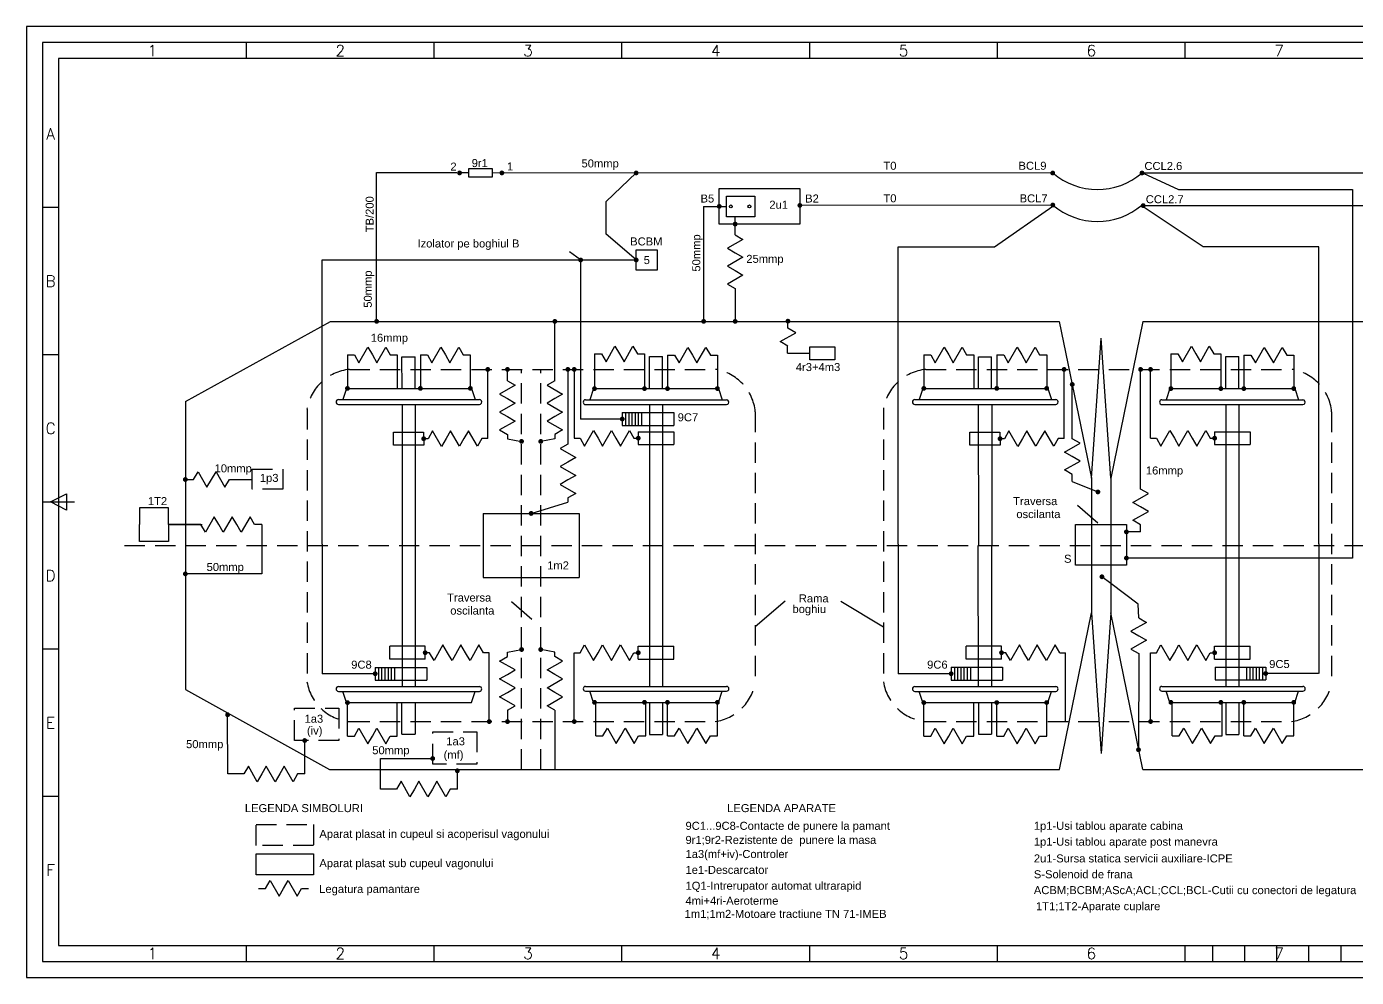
# Model space of a CAD drawing. Header units: millimetres. Extents: x 2491 to 3332, y 1731 to 2028.
# Drawn here: x 2491.3 to 2906.6, y 1730.8 to 2027.8 of the extents above; entities that cross this region are included whole.
import ezdxf
from ezdxf.enums import TextEntityAlignment as Align

# ---------------------------------------------------------------- set-up
doc = ezdxf.new("R2010")
doc.units = ezdxf.units.MM
doc.linetypes.add('DASHED2', pattern=[9.525, 6.35, -3.175])
doc.styles.add('ISO', font='SIMPLEX.shx')
doc.styles.get("Standard").update_dxf_attribs({"font": 'arial.ttf'})

# ---------------------------------------------------------------- blocks, each defined once
blk = doc.blocks.new('4a4')
at = {"color": 70}
for p, q in [((-772.36, 287), (-772.36, 292)), ((-713.72, 287), (-713.72, 292)), ((-655.08, 287), (-655.08, 292)), ((-596.44, 287), (-596.44, 292)), ((-537.8, 287), (-537.8, 292)), ((-479.16, 287), (-479.16, 292)), ((-831, 240.5), (-836, 240.5)), ((-831, 194.5), (-836, 194.5)), ((-833.5, 148.5), (-828.5, 151)), ((-828.5, 151), (-828.5, 146)), ((-836, 148.5), (-826, 148.5)), ((-828.5, 146), (-833.5, 148.5)), ((-831, 102.5), (-836, 102.5)), ((-831, 56.5), (-836, 56.5)), ((-772.36, 5), (-772.36, 10)), ((-713.72, 5), (-713.72, 10)), ((-655.08, 5), (-655.08, 10)), ((-596.44, 5), (-596.44, 10)), ((-537.8, 5), (-537.8, 10)), ((-479.16, 5), (-479.16, 10)), ((-479.16, 5), (-479.16, 10)), ((-470.5, 5), (-470.5, 10)), ((-460.5, 5), (-460.5, 10)), ((-450.5, 5), (-450.5, 10)), ((-440.5, 5), (-440.5, 10)), ((-430.5, 5), (-430.5, 10))]:
    blk.add_line(p, q, dxfattribs=at)
at = {"color": 240}
for points in [[(0, 0), (0, 297), (-841, 297), (-841, 0)], [(-5, 5), (-5, 292), (-836, 292), (-836, 5)]]:
    blk.add_lwpolyline(points, close=True, dxfattribs=at)
at = {"color": 70}
blk.add_lwpolyline([(-831, 287), (-831, 10), (-10, 10), (-10, 287)], close=True, dxfattribs=at)
at = {"color": 50, "style": 'ISO'}
for s, p in [('1', (-801.68, 289.48)), ('2', (-743.04, 289.48)), ('3', (-684.4, 289.48)), ('4', (-625.76, 289.48)), ('5', (-567.12, 289.48)), ('6', (-508.48, 289.48)), ('7', (-449.84, 289.48)), ('A', (-833.5, 263.5)), ('B', (-833.5, 217.5)), ('C', (-833.5, 171.5)), ('D', (-833.5, 125.5)), ('E', (-833.5, 79.5)), ('F', (-833.5, 33.5)), ('1', (-801.68, 7.48)), ('2', (-743.04, 7.48)), ('3', (-684.4, 7.48)), ('4', (-625.76, 7.48)), ('5', (-567.12, 7.48)), ('6', (-508.48, 7.48)), ('7', (-449.84, 7.48))]:
    blk.add_text(s, height=3.5, dxfattribs=at).set_placement(p, align=Align.MIDDLE)

msp = doc.modelspace()

# ---------------------------------------------------------------- linework, layer by layer
at = {"color": 1}
for p, q in [((2600.57, 1982.24), (2625.62, 1982.24)), ((2600.57, 1981.76), (2600.57, 1982.24)), ((2600.57, 1935.77), (2600.57, 1981.76)), ((2629.28, 1982.15), (2626.84, 1982.15)), ((2811.72, 1982.11), (2636.78, 1982.15)), ((2672.27, 1973.17), (2681.62, 1982.14)), ((2995.6, 1982.07), (2839.61, 1982.11)), ((2839.98, 1982.11), (2850.99, 1977)), ((2707.58, 1966.15), (2707.58, 1977.25)), ((2707.58, 1977.25), (2732.75, 1977.25)), ((2732.75, 1977.25), (2732.75, 1966.15)), ((2850.99, 1977), (2905.31, 1977)), ((2905.31, 1977), (2905.31, 1861.84)), ((2672.27, 1963.03), (2672.27, 1973.17)), ((2702.7, 1971.7), (2702.7, 1935.77)), ((2702.7, 1971.7), (2709.86, 1971.7)), ((2811.72, 1972.11), (2732.75, 1972)), ((2793.51, 1959.02), (2811.73, 1971.74)), ((2995.88, 1971.84), (2839.89, 1971.87)), ((2858.7, 1959.02), (2839.97, 1971.57)), ((2732.75, 1966.15), (2707.58, 1966.15)), ((2712.54, 1966.33), (2712.54, 1968.42)), ((2712.54, 1962.81), (2712.54, 1966.33)), ((2681.65, 1954.95), (2672.27, 1963.03)), ((2714.97, 1961.39), (2710.11, 1958.63)), ((2712.54, 1962.81), (2714.97, 1961.39)), ((2664.29, 1954.95), (2660.77, 1957.54)), ((2710.11, 1958.63), (2712.54, 1957.21)), ((2712.54, 1957.21), (2714.97, 1955.79)), ((2763.44, 1866.21), (2763.44, 1959.02)), ((2763.44, 1959.02), (2793.51, 1959.02)), ((2894.79, 1959.02), (2858.7, 1959.02)), ((2894.79, 1866.27), (2894.79, 1959.02)), ((2583.58, 1866.2), (2583.58, 1954.95)), ((2583.58, 1954.95), (2681.65, 1954.95)), ((2664.29, 1954.95), (2664.29, 1905.27)), ((2714.97, 1955.79), (2710.11, 1953.03)), ((2710.11, 1953.03), (2712.54, 1951.61)), ((2714.97, 1950.19), (2710.11, 1947.43)), ((2712.54, 1951.61), (2714.97, 1950.19)), ((2710.11, 1947.43), (2712.54, 1946.01)), ((2712.54, 1946.01), (2712.54, 1935.77)), ((2540.83, 1910.77), (2586.14, 1935.77)), ((2586.14, 1935.77), (2813.75, 1935.77)), ((2656.22, 1917.24), (2656.22, 1935.77)), ((2729, 1933.64), (2729, 1935.84)), ((2813.75, 1935.77), (2823.83, 1886.77)), ((2839.9, 1935.77), (2829.83, 1886.77)), ((2839.9, 1935.77), (2995.75, 1935.77)), ((2726.57, 1929.46), (2731.44, 1932.22)), ((2731.44, 1932.22), (2729, 1933.64)), ((2595.05, 1922.87), (2597.81, 1927.73)), ((2597.81, 1927.73), (2599.23, 1925.3)), ((2600.65, 1922.87), (2603.41, 1927.73)), ((2603.41, 1927.73), (2604.83, 1925.3)), ((2617.85, 1922.87), (2620.61, 1927.73)), ((2620.61, 1927.73), (2622.03, 1925.3)), ((2623.45, 1922.87), (2626.21, 1927.73)), ((2626.21, 1927.73), (2627.63, 1925.3)), ((2672.25, 1923.17), (2675.01, 1928.04)), ((2675.01, 1928.04), (2676.43, 1925.6)), ((2677.85, 1923.17), (2680.61, 1928.04)), ((2680.61, 1928.04), (2682.03, 1925.6)), ((2695.02, 1922.8), (2697.78, 1927.66)), ((2697.78, 1927.66), (2699.2, 1925.23)), ((2700.62, 1922.8), (2703.38, 1927.66)), ((2703.38, 1927.66), (2704.8, 1925.23)), ((2729, 1928.04), (2726.57, 1929.46)), ((2728.88, 1925.84), (2728.88, 1928.04)), ((2775.05, 1922.87), (2777.81, 1927.73)), ((2777.81, 1927.73), (2779.23, 1925.3)), ((2780.65, 1922.87), (2783.41, 1927.73)), ((2783.41, 1927.73), (2784.83, 1925.3)), ((2797.85, 1922.87), (2800.61, 1927.73)), ((2800.61, 1927.73), (2802.03, 1925.3)), ((2803.45, 1922.87), (2806.21, 1927.73)), ((2806.21, 1927.73), (2807.63, 1925.3)), ((2823.83, 1886.77), (2826.83, 1930.55)), ((2829.83, 1886.77), (2826.83, 1930.55)), ((2852.25, 1923.17), (2855.01, 1928.04)), ((2855.01, 1928.04), (2856.43, 1925.6)), ((2857.85, 1923.17), (2860.61, 1928.04)), ((2860.61, 1928.04), (2862.03, 1925.6)), ((2875.02, 1922.8), (2877.78, 1927.66)), ((2877.78, 1927.66), (2879.2, 1925.23)), ((2880.62, 1922.8), (2883.38, 1927.66)), ((2883.38, 1927.66), (2884.8, 1925.23)), ((2591.43, 1925.3), (2591.43, 1914.84)), ((2591.43, 1925.3), (2593.63, 1925.3)), ((2593.63, 1925.3), (2595.05, 1922.87)), ((2599.23, 1925.3), (2600.65, 1922.87)), ((2604.83, 1925.3), (2607.03, 1925.3)), ((2607.03, 1925.3), (2607.03, 1914.84)), ((2608.5, 1914.7), (2608.49, 1924.7)), ((2608.49, 1924.7), (2612.62, 1924.7)), ((2612.64, 1914.84), (2612.62, 1924.7)), ((2614.23, 1925.3), (2614.23, 1914.84)), ((2614.23, 1925.3), (2616.43, 1925.3)), ((2616.43, 1925.3), (2617.85, 1922.87)), ((2622.03, 1925.3), (2623.45, 1922.87)), ((2627.63, 1925.3), (2629.83, 1925.3)), ((2629.83, 1925.3), (2629.83, 1914.84)), ((2668.63, 1925.6), (2668.63, 1915.14)), ((2668.63, 1925.6), (2670.83, 1925.6)), ((2670.83, 1925.6), (2672.25, 1923.17)), ((2676.43, 1925.6), (2677.85, 1923.17)), ((2682.03, 1925.6), (2684.23, 1925.6)), ((2684.23, 1925.6), (2684.23, 1915.14)), ((2685.83, 1914.77), (2685.83, 1924.77)), ((2685.83, 1924.77), (2689.83, 1924.77)), ((2689.83, 1914.77), (2689.83, 1924.77)), ((2691.4, 1925.23), (2691.4, 1914.77)), ((2691.4, 1925.23), (2693.6, 1925.23)), ((2693.6, 1925.23), (2695.02, 1922.8)), ((2699.2, 1925.23), (2700.62, 1922.8)), ((2704.8, 1925.23), (2707, 1925.23)), ((2707, 1925.23), (2707, 1914.77)), ((2728.88, 1925.84), (2735.88, 1925.84)), ((2771.43, 1925.3), (2771.43, 1914.84)), ((2771.43, 1925.3), (2773.63, 1925.3)), ((2773.63, 1925.3), (2775.05, 1922.87)), ((2779.23, 1925.3), (2780.65, 1922.87)), ((2784.83, 1925.3), (2787.03, 1925.3)), ((2787.03, 1925.3), (2787.03, 1914.84)), ((2788.5, 1914.84), (2788.49, 1924.7)), ((2788.49, 1924.7), (2792.62, 1924.7)), ((2792.64, 1914.84), (2792.62, 1924.7)), ((2794.23, 1925.3), (2794.23, 1914.84)), ((2794.23, 1925.3), (2796.43, 1925.3)), ((2796.43, 1925.3), (2797.85, 1922.87)), ((2802.03, 1925.3), (2803.45, 1922.87)), ((2807.63, 1925.3), (2809.83, 1925.3)), ((2809.83, 1925.3), (2809.83, 1914.84)), ((2848.63, 1925.6), (2848.63, 1915.14)), ((2848.63, 1925.6), (2850.83, 1925.6)), ((2850.83, 1925.6), (2852.25, 1923.17)), ((2856.43, 1925.6), (2857.85, 1923.17)), ((2862.03, 1925.6), (2864.23, 1925.6)), ((2864.23, 1925.6), (2864.23, 1915.14)), ((2865.83, 1914.77), (2865.83, 1924.77)), ((2865.83, 1924.77), (2869.83, 1924.77)), ((2869.83, 1914.77), (2869.83, 1924.77)), ((2871.4, 1925.23), (2871.4, 1914.77)), ((2871.4, 1925.23), (2873.6, 1925.23)), ((2873.6, 1925.23), (2875.02, 1922.8)), ((2879.2, 1925.23), (2880.62, 1922.8)), ((2884.8, 1925.23), (2887, 1925.23)), ((2887, 1925.23), (2887, 1914.77)), ((2635.26, 1899.21), (2635.26, 1920.77)), ((2641.43, 1917.24), (2641.43, 1920.77)), ((2660.29, 1920.77), (2660.29, 1899.27)), ((2662.29, 1920.77), (2662.29, 1899.27)), ((2815.26, 1899.21), (2815.26, 1920.77)), ((2839.17, 1883.41), (2839.17, 1920.77)), ((2842.29, 1899.27), (2842.29, 1920.77)), ((2591.16, 1914.84), (2590, 1911.34)), ((2591.16, 1914.84), (2630.16, 1914.84)), ((2630.16, 1914.84), (2631.33, 1911.34)), ((2643.86, 1915.82), (2638.99, 1913.06)), ((2641.43, 1917.24), (2643.86, 1915.82)), ((2656.22, 1917.24), (2653.79, 1915.82)), ((2653.79, 1915.82), (2658.66, 1913.06)), ((2668.33, 1914.77), (2667.16, 1911.27)), ((2668.33, 1914.77), (2707.33, 1914.77)), ((2707.33, 1914.77), (2708.49, 1911.27)), ((2771.16, 1914.84), (2770, 1911.34)), ((2771.16, 1914.84), (2810.16, 1914.84)), ((2810.16, 1914.84), (2811.33, 1911.34)), ((2817.8, 1899.13), (2817.8, 1916.07)), ((2848.33, 1914.77), (2847.16, 1911.27)), ((2848.33, 1914.77), (2887.33, 1914.77)), ((2887.33, 1914.77), (2888.49, 1911.27)), ((2540.83, 1910.77), (2540.83, 1820.77)), ((2588.66, 1911.34), (2632.66, 1911.34)), ((2638.99, 1913.06), (2641.43, 1911.64)), ((2641.43, 1911.64), (2643.86, 1910.22)), ((2656.22, 1911.64), (2653.79, 1910.22)), ((2658.66, 1913.06), (2656.22, 1911.64)), ((2665.83, 1911.27), (2709.83, 1911.27)), ((2768.66, 1911.34), (2812.66, 1911.34)), ((2845.83, 1911.27), (2889.83, 1911.27)), ((2588.66, 1909.84), (2632.66, 1909.84)), ((2608.66, 1821.7), (2608.66, 1909.84)), ((2612.66, 1821.7), (2612.66, 1909.84)), ((2643.86, 1910.22), (2638.99, 1907.46)), ((2638.99, 1907.46), (2641.43, 1906.04)), ((2653.79, 1910.22), (2658.66, 1907.46)), ((2658.66, 1907.46), (2656.22, 1906.04)), ((2665.83, 1909.77), (2709.83, 1909.77)), ((2677.29, 1907.27), (2693.36, 1907.27)), ((2677.29, 1907.27), (2677.29, 1903.27)), ((2678.29, 1907.27), (2678.29, 1903.27)), ((2679.29, 1907.27), (2679.29, 1903.27)), ((2680.29, 1907.27), (2680.29, 1903.27)), ((2681.29, 1907.27), (2681.29, 1903.27)), ((2682.29, 1907.27), (2682.29, 1903.27)), ((2683.29, 1907.27), (2683.29, 1903.27)), ((2685.83, 1909.77), (2685.83, 1821.77)), ((2689.83, 1909.77), (2689.83, 1821.77)), ((2693.36, 1907.27), (2693.36, 1903.27)), ((2768.66, 1909.84), (2812.66, 1909.84)), ((2788.59, 1865.77), (2788.51, 1909.84)), ((2792.73, 1909.84), (2792.57, 1821.7)), ((2845.83, 1909.77), (2889.83, 1909.77)), ((2865.83, 1909.77), (2865.83, 1821.77)), ((2869.83, 1909.77), (2869.83, 1821.77)), ((2643.86, 1904.62), (2638.99, 1901.86)), ((2641.43, 1906.04), (2643.86, 1904.62)), ((2656.22, 1906.04), (2653.79, 1904.62)), ((2653.79, 1904.62), (2658.66, 1901.86)), ((2677.29, 1905.27), (2664.29, 1905.27)), ((2677.29, 1903.27), (2693.36, 1903.27)), ((2605.79, 1901.13), (2615.25, 1901.12)), ((2605.79, 1897.12), (2605.79, 1901.13)), ((2615.25, 1901.12), (2615.27, 1897.12)), ((2616.64, 1899.13), (2615.26, 1899.12)), ((2618.05, 1901.57), (2616.64, 1899.13)), ((2620.83, 1896.72), (2618.05, 1901.57)), ((2622.24, 1899.15), (2620.83, 1896.72)), ((2623.65, 1901.6), (2622.24, 1899.15)), ((2626.43, 1896.74), (2623.65, 1901.6)), ((2627.84, 1899.18), (2626.43, 1896.74)), ((2629.25, 1901.62), (2627.84, 1899.18)), ((2632.03, 1896.77), (2629.25, 1901.62)), ((2633.44, 1899.2), (2632.03, 1896.77)), ((2635.26, 1899.21), (2633.44, 1899.2)), ((2638.99, 1901.86), (2641.43, 1900.44)), ((2641.43, 1900.44), (2641.43, 1899.07)), ((2641.43, 1899.07), (2645.83, 1898.27)), ((2656.22, 1899.07), (2651.83, 1898.27)), ((2658.66, 1901.86), (2656.22, 1900.44)), ((2656.22, 1900.44), (2656.22, 1899.07)), ((2660.3, 1899.25), (2660.3, 1897.43)), ((2662.29, 1899.27), (2664.11, 1899.27)), ((2664.11, 1899.27), (2665.53, 1896.84)), ((2665.53, 1896.84), (2668.29, 1901.7)), ((2668.29, 1901.7), (2669.71, 1899.27)), ((2669.71, 1899.27), (2671.13, 1896.84)), ((2671.13, 1896.84), (2673.89, 1901.7)), ((2673.89, 1901.7), (2675.31, 1899.27)), ((2675.31, 1899.27), (2676.73, 1896.84)), ((2676.73, 1896.84), (2679.49, 1901.7)), ((2679.49, 1901.7), (2680.91, 1899.27)), ((2680.91, 1899.27), (2682.29, 1899.27)), ((2682.29, 1901.27), (2693.36, 1901.27)), ((2682.29, 1901.27), (2682.29, 1897.27)), ((2693.36, 1901.27), (2693.36, 1897.27)), ((2785.79, 1901.13), (2795.25, 1901.12)), ((2785.79, 1897.12), (2785.79, 1901.13)), ((2795.25, 1901.12), (2795.27, 1897.12)), ((2796.64, 1899.13), (2795.26, 1899.12)), ((2798.05, 1901.57), (2796.64, 1899.13)), ((2800.83, 1896.72), (2798.05, 1901.57)), ((2802.24, 1899.15), (2800.83, 1896.72)), ((2803.65, 1901.6), (2802.24, 1899.15)), ((2806.43, 1896.74), (2803.65, 1901.6)), ((2807.84, 1899.18), (2806.43, 1896.74)), ((2809.25, 1901.62), (2807.84, 1899.18)), ((2812.03, 1896.77), (2809.25, 1901.62)), ((2813.44, 1899.2), (2812.03, 1896.77)), ((2815.26, 1899.21), (2813.44, 1899.2)), ((2820.24, 1897.71), (2817.8, 1899.13)), ((2842.29, 1899.27), (2844.11, 1899.27)), ((2844.11, 1899.27), (2845.53, 1896.84)), ((2845.53, 1896.84), (2848.29, 1901.7)), ((2848.29, 1901.7), (2849.71, 1899.27)), ((2849.71, 1899.27), (2851.13, 1896.84)), ((2851.13, 1896.84), (2853.89, 1901.7)), ((2853.89, 1901.7), (2855.31, 1899.27)), ((2855.31, 1899.27), (2856.73, 1896.84)), ((2856.73, 1896.84), (2859.49, 1901.7)), ((2859.49, 1901.7), (2860.91, 1899.27)), ((2860.91, 1899.27), (2862.29, 1899.27)), ((2862.29, 1901.27), (2873.36, 1901.27)), ((2862.29, 1901.27), (2862.29, 1897.27)), ((2873.36, 1901.27), (2873.36, 1897.27)), ((2615.27, 1897.12), (2605.79, 1897.12)), ((2660.3, 1897.43), (2657.87, 1896.01)), ((2657.87, 1896.01), (2662.74, 1893.25)), ((2682.29, 1897.27), (2693.36, 1897.27)), ((2795.27, 1897.12), (2785.79, 1897.12)), ((2815.37, 1894.95), (2820.24, 1897.71)), ((2817.8, 1893.53), (2815.37, 1894.95)), ((2862.29, 1897.27), (2873.36, 1897.27)), ((2660.3, 1891.83), (2657.87, 1890.41)), ((2657.87, 1890.41), (2662.74, 1887.65)), ((2662.74, 1893.25), (2660.3, 1891.83)), ((2815.37, 1889.35), (2820.24, 1892.11)), ((2820.24, 1892.11), (2817.8, 1893.53)), ((2541.2, 1886.38), (2543.4, 1886.38)), ((2543.4, 1886.38), (2544.82, 1888.81)), ((2544.82, 1888.81), (2547.58, 1883.94)), ((2547.58, 1883.94), (2549, 1886.38)), ((2549, 1886.38), (2550.42, 1888.81)), ((2550.42, 1888.81), (2553.18, 1883.94)), ((2553.18, 1883.94), (2554.6, 1886.38)), ((2554.6, 1886.38), (2561.7, 1886.38)), ((2660.3, 1886.23), (2657.87, 1884.81)), ((2662.74, 1887.65), (2660.3, 1886.23)), ((2817.8, 1887.93), (2815.37, 1889.35)), ((2817.8, 1885.73), (2817.8, 1887.93)), ((2817.8, 1885.73), (2825.83, 1882.5)), ((2823.83, 1886.77), (2823.83, 1844.77)), ((2829.83, 1886.77), (2829.83, 1844.77)), ((2657.87, 1884.81), (2662.74, 1882.05)), ((2662.74, 1882.05), (2660.3, 1880.63)), ((2836.74, 1879.23), (2841.6, 1881.99)), ((2841.6, 1881.99), (2839.17, 1883.41)), ((2535.59, 1877.57), (2526.47, 1877.57)), ((2526.47, 1877.57), (2526.47, 1872.31)), ((2535.59, 1872.31), (2535.59, 1877.57)), ((2648.83, 1875.77), (2660.3, 1879.25)), ((2660.3, 1880.63), (2660.3, 1879.25)), ((2819.47, 1878.39), (2825.83, 1872.84)), ((2839.17, 1877.81), (2836.74, 1879.23)), ((2841.6, 1876.39), (2839.17, 1877.81)), ((2549.85, 1874.74), (2547.08, 1869.88)), ((2551.27, 1872.31), (2549.85, 1874.74)), ((2555.45, 1874.74), (2552.68, 1869.88)), ((2556.87, 1872.31), (2555.45, 1874.74)), ((2561.05, 1874.74), (2558.28, 1869.88)), ((2562.47, 1872.31), (2561.05, 1874.74)), ((2633.83, 1875.77), (2633.83, 1855.77)), ((2633.83, 1875.77), (2663.83, 1875.77)), ((2663.83, 1875.77), (2663.83, 1855.77)), ((2836.74, 1873.63), (2841.6, 1876.39)), ((2839.17, 1872.21), (2836.74, 1873.63)), ((2526.47, 1867.06), (2526.47, 1872.31)), ((2535.59, 1872.31), (2535.59, 1867.06)), ((2545.67, 1872.31), (2535.59, 1872.31)), ((2535.99, 1872.31), (2546.07, 1872.31)), ((2536.94, 1872.31), (2536.94, 1872.31)), ((2544.72, 1872.31), (2544.72, 1872.31)), ((2547.08, 1869.88), (2545.67, 1872.31)), ((2552.68, 1869.88), (2551.27, 1872.31)), ((2558.28, 1869.88), (2556.87, 1872.31)), ((2564.67, 1872.31), (2562.47, 1872.31)), ((2564.67, 1872.31), (2564.67, 1856.9)), ((2839.17, 1870.01), (2834.74, 1870.01)), ((2839.17, 1870.01), (2839.17, 1872.21)), ((2535.59, 1867.06), (2526.47, 1867.06)), ((2583.58, 1866.2), (2583.58, 1825.7)), ((2763.44, 1866.21), (2763.44, 1825.71)), ((2788.52, 1821.71), (2788.45, 1865.77)), ((2894.79, 1866.27), (2894.79, 1825.77)), ((2905.31, 1861.84), (2834.74, 1861.84)), ((2564.67, 1856.9), (2540.83, 1856.9)), ((2633.83, 1855.77), (2663.83, 1855.77)), ((2829.83, 1853.91), (2827.07, 1855.99)), ((2838.43, 1847.46), (2829.83, 1853.91)), ((2642.69, 1848.25), (2649.04, 1842.7)), ((2728.15, 1848.41), (2718.83, 1840.32)), ((2745.57, 1848.41), (2758.83, 1840.32)), ((2813.8, 1795.77), (2823.83, 1844.77)), ((2823.83, 1844.77), (2826.83, 1800.77)), ((2829.83, 1844.77), (2826.83, 1800.77)), ((2839.85, 1795.77), (2829.83, 1844.77)), ((2838.58, 1843.18), (2838.43, 1847.46)), ((2841.01, 1841.76), (2836.14, 1839.01)), ((2838.58, 1843.18), (2841.01, 1841.76)), ((2841, 1836.16), (2836.13, 1833.41)), ((2836.14, 1839.01), (2838.57, 1837.58)), ((2838.57, 1837.58), (2841, 1836.16)), ((2615.74, 1834.27), (2604.66, 1834.27)), ((2604.66, 1830.27), (2604.66, 1834.27)), ((2615.74, 1830.27), (2615.74, 1834.27)), ((2617.11, 1832.27), (2615.74, 1832.27)), ((2618.53, 1829.83), (2617.11, 1832.27)), ((2621.29, 1834.7), (2618.53, 1829.83)), ((2622.71, 1832.27), (2621.29, 1834.7)), ((2624.13, 1829.83), (2622.71, 1832.27)), ((2626.89, 1834.7), (2624.13, 1829.83)), ((2628.31, 1832.27), (2626.89, 1834.7)), ((2629.73, 1829.83), (2628.31, 1832.27)), ((2632.49, 1834.7), (2629.73, 1829.83)), ((2633.91, 1832.27), (2632.49, 1834.7)), ((2635.74, 1832.27), (2633.91, 1832.27)), ((2635.74, 1810.77), (2635.74, 1832.27)), ((2641.43, 1832.47), (2645.83, 1833.27)), ((2641.43, 1831.09), (2641.43, 1832.47)), ((2656.22, 1832.47), (2651.83, 1833.27)), ((2656.22, 1831.09), (2656.22, 1832.47)), ((2662.29, 1810.77), (2662.29, 1832.27)), ((2662.29, 1832.27), (2664.11, 1832.27)), ((2664.11, 1832.27), (2665.53, 1834.7)), ((2665.53, 1834.7), (2668.29, 1829.83)), ((2668.29, 1829.83), (2669.71, 1832.27)), ((2669.71, 1832.27), (2671.13, 1834.7)), ((2671.13, 1834.7), (2673.89, 1829.83)), ((2673.89, 1829.83), (2675.31, 1832.27)), ((2675.31, 1832.27), (2676.73, 1834.7)), ((2676.73, 1834.7), (2679.49, 1829.83)), ((2679.49, 1829.83), (2680.91, 1832.27)), ((2680.91, 1832.27), (2682.29, 1832.27)), ((2682.29, 1834.27), (2693.36, 1834.27)), ((2682.29, 1830.27), (2682.29, 1834.27)), ((2693.36, 1830.27), (2693.36, 1834.27)), ((2795.74, 1834.27), (2784.66, 1834.27)), ((2784.66, 1830.27), (2784.66, 1834.27)), ((2795.74, 1830.27), (2795.74, 1834.27)), ((2797.11, 1832.27), (2795.74, 1832.27)), ((2798.53, 1829.83), (2797.11, 1832.27)), ((2801.29, 1834.7), (2798.53, 1829.83)), ((2802.71, 1832.27), (2801.29, 1834.7)), ((2804.13, 1829.83), (2802.71, 1832.27)), ((2806.89, 1834.7), (2804.13, 1829.83)), ((2808.31, 1832.27), (2806.89, 1834.7)), ((2809.73, 1829.83), (2808.31, 1832.27)), ((2812.49, 1834.7), (2809.73, 1829.83)), ((2813.91, 1832.27), (2812.49, 1834.7)), ((2813.91, 1832.27), (2815.74, 1832.27)), ((2815.74, 1810.77), (2815.74, 1832.27)), ((2836.13, 1833.41), (2838.56, 1831.98)), ((2838.56, 1831.98), (2838.51, 1801.95)), ((2842.29, 1810.77), (2842.29, 1832.27)), ((2842.29, 1832.27), (2844.11, 1832.27)), ((2844.11, 1832.27), (2845.53, 1834.7)), ((2845.53, 1834.7), (2848.29, 1829.83)), ((2848.29, 1829.83), (2849.71, 1832.27)), ((2849.71, 1832.27), (2851.13, 1834.7)), ((2851.13, 1834.7), (2853.89, 1829.83)), ((2853.89, 1829.83), (2855.31, 1832.27)), ((2855.31, 1832.27), (2856.73, 1834.7)), ((2856.73, 1834.7), (2859.49, 1829.83)), ((2859.49, 1829.83), (2860.91, 1832.27)), ((2860.91, 1832.27), (2862.29, 1832.27)), ((2862.29, 1834.27), (2873.36, 1834.27)), ((2862.29, 1830.27), (2862.29, 1834.27)), ((2873.36, 1830.27), (2873.36, 1834.27)), ((2600.13, 1827.7), (2616.2, 1827.7)), ((2600.13, 1827.7), (2600.13, 1823.7)), ((2601.13, 1827.7), (2601.13, 1823.7)), ((2602.13, 1827.7), (2602.13, 1823.7)), ((2603.13, 1827.7), (2603.13, 1823.7)), ((2604.13, 1827.7), (2604.13, 1823.7)), ((2615.74, 1830.27), (2604.66, 1830.27)), ((2605.13, 1827.7), (2605.13, 1823.7)), ((2606.13, 1827.7), (2606.13, 1823.7)), ((2616.2, 1827.7), (2616.2, 1823.7)), ((2638.99, 1829.68), (2641.43, 1831.09)), ((2643.86, 1826.92), (2638.99, 1829.68)), ((2653.79, 1826.92), (2658.66, 1829.68)), ((2658.66, 1829.68), (2656.22, 1831.09)), ((2682.29, 1830.27), (2693.36, 1830.27)), ((2779.99, 1827.71), (2796.06, 1827.71)), ((2779.99, 1827.71), (2779.99, 1823.71)), ((2780.99, 1827.71), (2780.99, 1823.71)), ((2781.99, 1827.71), (2781.99, 1823.71)), ((2782.99, 1827.71), (2782.99, 1823.71)), ((2783.99, 1827.71), (2783.99, 1823.71)), ((2795.74, 1830.27), (2784.66, 1830.27)), ((2784.99, 1827.71), (2784.99, 1823.71)), ((2785.99, 1827.71), (2785.99, 1823.71)), ((2796.06, 1827.71), (2796.06, 1823.71)), ((2862.29, 1830.27), (2873.36, 1830.27)), ((2862.45, 1827.79), (2862.44, 1823.77)), ((2862.45, 1827.77), (2878.23, 1827.77)), ((2872.23, 1827.77), (2872.23, 1823.77)), ((2873.23, 1827.77), (2873.23, 1823.77)), ((2874.23, 1827.77), (2874.23, 1823.77)), ((2875.23, 1827.77), (2875.23, 1823.77)), ((2876.23, 1827.77), (2876.23, 1823.77)), ((2877.23, 1827.77), (2877.23, 1823.77)), ((2878.23, 1827.77), (2878.23, 1823.77)), ((2600.13, 1825.7), (2583.58, 1825.7)), ((2600.13, 1823.7), (2616.2, 1823.7)), ((2638.99, 1824.08), (2641.43, 1825.49)), ((2643.86, 1821.32), (2638.99, 1824.08)), ((2641.43, 1825.49), (2643.86, 1826.92)), ((2656.22, 1825.49), (2653.79, 1826.92)), ((2653.79, 1821.32), (2658.66, 1824.08)), ((2658.66, 1824.08), (2656.22, 1825.49)), ((2779.99, 1825.71), (2763.44, 1825.71)), ((2779.99, 1823.71), (2796.06, 1823.71)), ((2862.44, 1823.77), (2878.23, 1823.77)), ((2894.77, 1825.77), (2878.23, 1825.77)), ((2540.83, 1820.77), (2585.83, 1795.77)), ((2588.66, 1821.7), (2632.66, 1821.7)), ((2588.66, 1820.2), (2632.66, 1820.2)), ((2591.16, 1816.7), (2590, 1820.2)), ((2630.16, 1816.7), (2631.33, 1820.2)), ((2638.99, 1818.48), (2641.43, 1819.89)), ((2641.43, 1819.89), (2643.86, 1821.32)), ((2656.22, 1819.89), (2653.79, 1821.32)), ((2658.66, 1818.48), (2656.22, 1819.89)), ((2665.83, 1821.77), (2709.83, 1821.77)), ((2665.83, 1820.27), (2709.83, 1820.27)), ((2668.33, 1816.77), (2667.16, 1820.27)), ((2685.83, 1820.27), (2689.83, 1820.27)), ((2707.33, 1816.77), (2708.49, 1820.27)), ((2768.66, 1821.7), (2812.66, 1821.7)), ((2768.66, 1820.2), (2812.66, 1820.2)), ((2771.16, 1816.7), (2770, 1820.2)), ((2810.16, 1816.7), (2811.33, 1820.2)), ((2845.83, 1821.77), (2889.83, 1821.77)), ((2845.83, 1820.27), (2889.83, 1820.27)), ((2848.33, 1816.77), (2847.16, 1820.27)), ((2865.83, 1820.27), (2869.83, 1820.27)), ((2887.33, 1816.77), (2888.49, 1820.27)), ((2591.16, 1816.7), (2630.16, 1816.7)), ((2591.43, 1806.24), (2591.43, 1816.7)), ((2607.03, 1806.24), (2607.03, 1816.7)), ((2608.49, 1806.84), (2608.49, 1816.7)), ((2612.64, 1816.7), (2612.62, 1806.84)), ((2643.86, 1815.72), (2638.99, 1818.48)), ((2641.43, 1814.29), (2643.86, 1815.72)), ((2653.79, 1815.72), (2658.66, 1818.48)), ((2656.22, 1814.29), (2653.79, 1815.72)), ((2668.33, 1816.77), (2707.33, 1816.77)), ((2669, 1806.31), (2669, 1816.77)), ((2684.6, 1806.31), (2684.6, 1816.77)), ((2685.83, 1816.77), (2685.83, 1806.77)), ((2689.83, 1816.77), (2689.83, 1806.77)), ((2691.4, 1806.31), (2691.4, 1816.77)), ((2707, 1806.31), (2707, 1816.77)), ((2771.16, 1816.7), (2810.16, 1816.7)), ((2771.43, 1806.24), (2771.43, 1816.7)), ((2787.03, 1806.24), (2787.03, 1816.7)), ((2788.5, 1816.84), (2788.49, 1806.84)), ((2792.64, 1816.7), (2792.62, 1806.84)), ((2794.23, 1806.24), (2794.23, 1816.7)), ((2809.83, 1806.24), (2809.83, 1816.7)), ((2848.33, 1816.77), (2887.33, 1816.77)), ((2849, 1806.31), (2849, 1816.77)), ((2864.6, 1806.31), (2864.6, 1816.77)), ((2865.83, 1816.77), (2865.83, 1806.77)), ((2869.83, 1816.77), (2869.83, 1806.77)), ((2871.4, 1806.31), (2871.4, 1816.77)), ((2887, 1806.31), (2887, 1816.77)), ((2554.06, 1794.41), (2554.04, 1812.9)), ((2641.43, 1814.29), (2641.43, 1810.77)), ((2656.22, 1814.29), (2656.22, 1795.77)), ((2593.63, 1806.24), (2595.05, 1808.67)), ((2595.05, 1808.67), (2597.81, 1803.8)), ((2599.23, 1806.24), (2600.65, 1808.67)), ((2600.65, 1808.67), (2603.41, 1803.8)), ((2608.49, 1806.84), (2612.62, 1806.84)), ((2629.7, 1807.6), (2631.9, 1807.6)), ((2671.2, 1806.31), (2672.63, 1808.74)), ((2672.63, 1808.74), (2675.39, 1803.87)), ((2676.8, 1806.31), (2678.23, 1808.74)), ((2678.23, 1808.74), (2680.99, 1803.87)), ((2685.83, 1806.77), (2689.83, 1806.77)), ((2693.6, 1806.31), (2695.02, 1808.74)), ((2695.02, 1808.74), (2697.78, 1803.87)), ((2699.2, 1806.31), (2700.62, 1808.74)), ((2700.62, 1808.74), (2703.38, 1803.87)), ((2773.63, 1806.24), (2775.05, 1808.67)), ((2775.05, 1808.67), (2777.81, 1803.8)), ((2779.23, 1806.24), (2780.65, 1808.67)), ((2780.65, 1808.67), (2783.41, 1803.8)), ((2788.49, 1806.84), (2792.62, 1806.84)), ((2796.43, 1806.24), (2797.85, 1808.67)), ((2797.85, 1808.67), (2800.61, 1803.8)), ((2802.03, 1806.24), (2803.45, 1808.67)), ((2803.45, 1808.67), (2806.21, 1803.8)), ((2851.2, 1806.31), (2852.63, 1808.74)), ((2852.63, 1808.74), (2855.39, 1803.87)), ((2856.8, 1806.31), (2858.23, 1808.74)), ((2858.23, 1808.74), (2860.99, 1803.87)), ((2865.83, 1806.77), (2869.83, 1806.77)), ((2873.6, 1806.31), (2875.02, 1808.74)), ((2875.02, 1808.74), (2877.78, 1803.87)), ((2879.2, 1806.31), (2880.62, 1808.74)), ((2880.62, 1808.74), (2883.38, 1803.87)), ((2578.1, 1794.41), (2578.13, 1804.95)), ((2591.43, 1806.24), (2593.63, 1806.24)), ((2597.81, 1803.8), (2599.23, 1806.24)), ((2603.41, 1803.8), (2604.83, 1806.24)), ((2604.83, 1806.24), (2607.03, 1806.24)), ((2669, 1806.31), (2671.2, 1806.31)), ((2675.39, 1803.87), (2676.8, 1806.31)), ((2680.99, 1803.87), (2682.4, 1806.31)), ((2682.4, 1806.31), (2684.6, 1806.31)), ((2691.4, 1806.31), (2693.6, 1806.31)), ((2697.78, 1803.87), (2699.2, 1806.31)), ((2703.38, 1803.87), (2704.8, 1806.31)), ((2704.8, 1806.31), (2707, 1806.31)), ((2771.43, 1806.24), (2773.63, 1806.24)), ((2777.81, 1803.8), (2779.23, 1806.24)), ((2783.41, 1803.8), (2784.83, 1806.24)), ((2784.83, 1806.24), (2787.03, 1806.24)), ((2794.23, 1806.24), (2796.43, 1806.24)), ((2800.61, 1803.8), (2802.03, 1806.24)), ((2806.21, 1803.8), (2807.63, 1806.24)), ((2807.63, 1806.24), (2809.83, 1806.24)), ((2849, 1806.31), (2851.2, 1806.31)), ((2855.39, 1803.87), (2856.8, 1806.31)), ((2860.99, 1803.87), (2862.4, 1806.31)), ((2862.4, 1806.31), (2864.6, 1806.31)), ((2871.4, 1806.31), (2873.6, 1806.31)), ((2877.78, 1803.87), (2879.2, 1806.31)), ((2883.38, 1803.87), (2884.8, 1806.31)), ((2884.8, 1806.31), (2887, 1806.31)), ((2601.74, 1799.22), (2618.07, 1799.22)), ((2601.74, 1789.69), (2601.74, 1799.22)), ((2559.1, 1794.41), (2554.06, 1794.41)), ((2560.52, 1796.84), (2559.1, 1794.41)), ((2563.28, 1791.97), (2560.52, 1796.84)), ((2564.7, 1794.41), (2563.28, 1791.97)), ((2566.12, 1796.84), (2564.7, 1794.41)), ((2568.88, 1791.97), (2566.12, 1796.84)), ((2570.3, 1794.41), (2568.88, 1791.97)), ((2571.72, 1796.84), (2570.3, 1794.41)), ((2574.48, 1791.97), (2571.72, 1796.84)), ((2575.9, 1794.41), (2574.48, 1791.97)), ((2578.1, 1794.41), (2575.9, 1794.41)), ((2585.83, 1795.77), (2813.8, 1795.77)), ((2625.78, 1789.69), (2625.78, 1795.39)), ((2839.85, 1795.77), (2995.8, 1795.77)), ((2608.19, 1792.13), (2606.78, 1789.69)), ((2610.95, 1787.26), (2608.19, 1792.13)), ((2613.79, 1792.13), (2612.38, 1789.69)), ((2616.55, 1787.26), (2613.79, 1792.13)), ((2619.39, 1792.13), (2617.98, 1789.69)), ((2622.15, 1787.26), (2619.39, 1792.13)), ((2606.78, 1789.69), (2601.74, 1789.69)), ((2612.38, 1789.69), (2610.95, 1787.26)), ((2617.98, 1789.69), (2616.55, 1787.26)), ((2623.58, 1789.69), (2622.15, 1787.26)), ((2625.78, 1789.69), (2623.58, 1789.69)), ((2565.91, 1758.65), (2567.34, 1761.09)), ((2567.34, 1761.09), (2570.1, 1756.22)), ((2571.51, 1758.65), (2572.94, 1761.09)), ((2572.94, 1761.09), (2575.7, 1756.22)), ((2563.71, 1758.65), (2565.91, 1758.65)), ((2570.1, 1756.22), (2571.51, 1758.65)), ((2575.7, 1756.22), (2577.11, 1758.65)), ((2577.11, 1758.65), (2579.31, 1758.65))]:
    msp.add_line(p, q, dxfattribs=at)
at = {"color": 1, "linetype": 'DASHED2'}
for p, q in [((2592.06, 1920.77), (2706.44, 1920.77)), ((2645.83, 1795.77), (2645.83, 1920.77)), ((2651.83, 1795.77), (2651.83, 1920.77)), ((2772.06, 1920.77), (2886.44, 1920.77)), ((2578.83, 1908.37), (2578.83, 1823.17)), ((2718.83, 1907.51), (2718.83, 1823.17)), ((2758.83, 1908.37), (2758.83, 1823.17)), ((2898.83, 1907.51), (2898.83, 1823.17)), ((2521.83, 1865.77), (3294.83, 1865.77)), ((2592.06, 1810.77), (2706.26, 1810.77)), ((2772.06, 1810.77), (2886.26, 1810.77))]:
    msp.add_line(p, q, dxfattribs=at)
at = {"color": 1, "const_width": 0.75}
for points in [[(2626.09, 1982.15, 1), (2626.84, 1982.15, 1)], [(2639.31, 1982.15, 1), (2640.06, 1982.15, 1)], [(2681.24, 1982.14, 1), (2681.99, 1982.14, 1)], [(2811.34, 1982.11, 1), (2812.09, 1982.11, 1)], [(2839.23, 1982.11, 1), (2839.98, 1982.11, 1)], [(2732.38, 1972, 1), (2733.13, 1972, 1)], [(2811.36, 1972.11, 1), (2812.11, 1972.11, 1)], [(2707.2, 1971.7, 1), (2707.95, 1971.7, 1)], [(2839.6, 1971.94, 1), (2840.35, 1971.94, 1)], [(2712.17, 1966.15, 1), (2712.92, 1966.15, 1)], [(2663.91, 1954.95, 1), (2664.66, 1954.95, 1)], [(2681.27, 1954.95, 1), (2682.02, 1954.95, 1)], [(2600.2, 1935.77, 1), (2600.95, 1935.77, 1)], [(2655.85, 1935.77, 1), (2656.6, 1935.77, 1)], [(2702.33, 1935.77, 1), (2703.08, 1935.77, 1)], [(2712.17, 1935.77, 1), (2712.92, 1935.77, 1)], [(2728.63, 1935.84, 1), (2729.38, 1935.84, 1)], [(2634.89, 1920.77, 1), (2635.64, 1920.77, 1)], [(2641.06, 1920.77, 1), (2641.81, 1920.77, 1)], [(2659.91, 1920.77, 1), (2660.66, 1920.77, 1)], [(2661.91, 1920.77, -1), (2662.66, 1920.77, -1)], [(2814.89, 1920.77, 1), (2815.64, 1920.77, 1)], [(2838.79, 1920.77, 1), (2839.54, 1920.77, 1)], [(2841.91, 1920.77, 1), (2842.66, 1920.77, 1)], [(2591.09, 1914.84, -1), (2591.84, 1914.84, -1)], [(2613.86, 1914.84, -1), (2614.61, 1914.84, -1)], [(2629.46, 1914.84, -1), (2630.21, 1914.84, -1)], [(2668.25, 1914.77, -1), (2669, 1914.77, -1)], [(2683.85, 1914.77, -1), (2684.6, 1914.77, -1)], [(2691.02, 1914.77, -1), (2691.77, 1914.77, -1)], [(2706.62, 1914.77, -1), (2707.37, 1914.77, -1)], [(2771.09, 1914.84, -1), (2771.84, 1914.84, -1)], [(2793.86, 1914.84, -1), (2794.61, 1914.84, -1)], [(2809.46, 1914.84, -1), (2810.21, 1914.84, -1)], [(2817.43, 1916.07, 1), (2818.18, 1916.07, 1)], [(2848.25, 1914.77, -1), (2849, 1914.77, -1)], [(2863.85, 1914.77, -1), (2864.6, 1914.77, -1)], [(2871.02, 1914.77, -1), (2871.77, 1914.77, -1)], [(2886.62, 1914.77, -1), (2887.37, 1914.77, -1)], [(2676.91, 1905.27, 1), (2677.66, 1905.27, 1)], [(2615.64, 1899.13, 1), (2614.89, 1899.12, 1)], [(2645.45, 1898.27, 1), (2646.2, 1898.27, 1)], [(2651.45, 1898.27, 1), (2652.2, 1898.27, 1)], [(2681.91, 1899.27, -1), (2682.66, 1899.27, -1)], [(2795.64, 1899.13, 1), (2794.89, 1899.12, 1)], [(2861.91, 1899.27, -1), (2862.66, 1899.27, -1)], [(2540.45, 1886.38, 1), (2541.2, 1886.38, 1)], [(2825.45, 1882.5, 1), (2826.2, 1882.5, 1)], [(2648.45, 1875.77, 1), (2649.2, 1875.77, 1)], [(2834.36, 1870.01, 1), (2835.11, 1870.01, 1)], [(2834.36, 1861.84, 1), (2835.11, 1861.84, 1)], [(2540.45, 1856.9, 1), (2541.2, 1856.9, 1)], [(2826.7, 1855.99, 1), (2827.45, 1855.99, 1)], [(2616.11, 1832.27, -1), (2615.36, 1832.27, -1)], [(2645.45, 1833.27, 1), (2646.2, 1833.27, 1)], [(2651.45, 1833.27, 1), (2652.2, 1833.27, 1)], [(2681.91, 1832.27, 1), (2682.66, 1832.27, 1)], [(2796.11, 1832.27, -1), (2795.36, 1832.27, -1)], [(2861.91, 1832.27, 1), (2862.66, 1832.27, 1)], [(2599.75, 1825.7, 1), (2600.5, 1825.7, 1)], [(2779.61, 1825.71, 1), (2780.36, 1825.71, 1)], [(2877.85, 1825.77, 1), (2878.6, 1825.77, 1)], [(2591.09, 1816.7, 1), (2591.84, 1816.7, 1)], [(2668.25, 1816.77, 1), (2669, 1816.77, 1)], [(2683.85, 1816.77, 1), (2684.6, 1816.77, 1)], [(2691.02, 1816.77, 1), (2691.77, 1816.77, 1)], [(2706.62, 1816.77, 1), (2707.37, 1816.77, 1)], [(2771.09, 1816.7, 1), (2771.84, 1816.7, 1)], [(2793.86, 1816.7, 1), (2794.61, 1816.7, 1)], [(2809.46, 1816.7, 1), (2810.21, 1816.7, 1)], [(2848.25, 1816.77, 1), (2849, 1816.77, 1)], [(2863.85, 1816.77, 1), (2864.6, 1816.77, 1)], [(2871.02, 1816.77, 1), (2871.77, 1816.77, 1)], [(2886.62, 1816.77, 1), (2887.37, 1816.77, 1)], [(2554.41, 1812.9, 1), (2553.66, 1812.9, 1)], [(2636.11, 1810.77, -1), (2635.36, 1810.77, -1)], [(2641.06, 1810.77, -1), (2641.81, 1810.77, -1)], [(2661.91, 1810.77, 1), (2662.66, 1810.77, 1)], [(2841.91, 1810.77, 1), (2842.66, 1810.77, 1)], [(2578.5, 1804.84, 1), (2577.75, 1804.84, 1)], [(2838.13, 1801.95, 1), (2838.88, 1801.95, 1)], [(2618.45, 1799.22, 1), (2617.7, 1799.22, 1)], [(2626.15, 1795.39, 1), (2625.4, 1795.39, 1)]]:
    msp.add_lwpolyline(points, format="xyb", close=True, dxfattribs=at)
at = {"color": 1, "flags": 128}
msp.add_lwpolyline([(2636.78, 1983.4), (2629.28, 1983.4), (2629.28, 1980.9), (2636.78, 1980.9)], close=True, dxfattribs=at)
at = {"color": 1}
for points in [[(2709.86, 1974.83), (2718.67, 1974.83), (2718.67, 1968.42), (2709.86, 1968.42)], [(2681.65, 1958.15), (2688.21, 1958.15), (2688.21, 1951.75), (2681.65, 1951.75)], [(2735.88, 1927.77), (2743.72, 1927.77), (2743.72, 1923.79), (2735.88, 1923.79)], [(2818.83, 1872.35), (2834.74, 1872.35), (2834.74, 1859.59), (2818.83, 1859.59)], [(2562.9, 1769.49), (2580.82, 1769.49), (2580.82, 1762.9), (2562.9, 1762.9)]]:
    msp.add_lwpolyline(points, close=True, dxfattribs=at)
at = {"color": 1, "linetype": 'DASHED2'}
for points in [[(2561.7, 1889.58), (2571.31, 1889.58), (2571.31, 1883.39), (2561.7, 1883.39)], [(2588.79, 1804.84), (2574.95, 1804.84), (2574.95, 1814.92), (2588.79, 1814.92)], [(2631.9, 1797.51), (2618.07, 1797.51), (2618.07, 1807.6), (2631.9, 1807.6)], [(2562.9, 1778.64), (2580.82, 1778.64), (2580.82, 1772.04), (2562.9, 1772.04)]]:
    msp.add_lwpolyline(points, close=True, dxfattribs=at)
at = {"color": 1}
for centre in [(2711.2, 1971.69), (2716.99, 1971.69)]:
    msp.add_circle(centre, 0.443, dxfattribs=at)
for centre, radius, start, end in [((2825.67, 1998.51), 21.52, 229.6028, 310.2222), ((2825.67, 1988.51), 21.52, 229.6028, 310.2222), ((2588.66, 1910.59), 0.75, 90, 270), ((2632.66, 1910.59), 0.75, 269.9016, 89.9016), ((2665.83, 1910.52), 0.75, 90, 270), ((2709.83, 1910.52), 0.75, 269.9016, 89.9016), ((2768.66, 1910.59), 0.75, 90, 270), ((2812.66, 1910.59), 0.75, 269.9016, 89.9016), ((2845.83, 1910.52), 0.75, 90, 270), ((2889.83, 1910.52), 0.75, 269.9016, 89.9016), ((2588.66, 1820.95), 0.75, 90, 270), ((2632.66, 1820.95), 0.75, 270.0984, 90.0984), ((2665.83, 1821.02), 0.75, 90, 270), ((2709.83, 1821.02), 0.75, 270, 90), ((2768.66, 1820.95), 0.75, 90, 270), ((2812.66, 1820.95), 0.75, 270.0984, 90.0984), ((2845.83, 1821.02), 0.75, 90, 270), ((2889.83, 1821.02), 0.75, 270, 90)]:
    msp.add_arc(centre, radius, start, end, dxfattribs=at)
at = {"color": 1, "linetype": 'DASHED2'}
for centre, start, end in [((2593.53, 1905.93), 95.6618, 170.6023), ((2703.99, 1906.07), 5.5808, 80.5213), ((2773.53, 1905.93), 95.6618, 170.6023), ((2883.99, 1906.07), 5.5808, 80.5213), ((2593.53, 1825.6), 189.3977, 264.3382), ((2704.14, 1825.52), 278.1592, 350.5213), ((2773.53, 1825.6), 189.3977, 264.3382), ((2884.14, 1825.52), 278.1592, 350.5213)]:
    msp.add_arc(centre, 14.91, start, end, dxfattribs=at)

# ---------------------------------------------------------------- block references
msp.add_blockref('4a4', (3332.25, 1730.85))

# ---------------------------------------------------------------- texts
at = {"color": 1}
for s, p in [('2', (2623.6, 1982.86)), ('9r1', (2630.25, 1983.96)), ('1', (2641.29, 1982.93)), ('T0', (2758.84, 1983.13)), ('BCL9', (2801.03, 1983.13)), ('CCL2.6', (2840.35, 1983.06)), ('B5', (2701.73, 1972.9)), ('2u1', (2723.22, 1970.96)), ('B2', (2734.4, 1972.9)), ('T0', (2758.84, 1972.96)), ('BCL7', (2801.38, 1972.94)), ('CCL2.7', (2840.78, 1972.67)), ('BCBM', (2679.75, 1959.49)), ('5', (2683.98, 1953.67)), ('4r3+4m3', (2731.49, 1920.25)), ('16mmp', (2840.81, 1887.94))]:
    msp.add_text(s, height=2.5, dxfattribs=at).set_placement(p)
at = {"color": 1, "linetype": 'DASHED2'}
for s, p in [('50mmp', (2664.55, 1983.86)), ('Izolator pe boghiul B', (2613.33, 1958.85)), ('25mmp', (2716.02, 1954.05)), ('16mmp', (2598.73, 1929.4)), ('9C7', (2694.59, 1904.56)), ('10mmp', (2549.96, 1888.61)), ('1p3', (2564.1, 1885.63)), ('1T2', (2529.13, 1878.38)), ('Traversa', (2799.38, 1878.38)), ('oscilanta', (2800.35, 1874.32)), ('1m2', (2653.83, 1858.29)), ('S', (2815.25, 1860.37)), ('50mmp', (2547.47, 1857.8)), ('Traversa', (2622.59, 1848.24)), ('Rama', (2732.42, 1848)), ('oscilanta', (2623.56, 1844.18)), ('boghiu', (2730.44, 1844.67)), ('9C8', (2592.63, 1827.29)), ('9C6', (2772.5, 1827.3)), ('9C5', (2879.32, 1827.49)), ('1a3', (2578.05, 1810.4)), ('(iv)', (2578.81, 1806.7)), ('50mmp', (2541.06, 1802.46)), ('50mmp', (2599.19, 1800.56)), ('1a3', (2622.32, 1803.35)), ('(mf)', (2621.49, 1799.16)), ('LEGENDA SIMBOLURI', (2559.42, 1782.48)), ('LEGENDA APARATE', (2710.05, 1782.48)), ('9C1...9C8-Contacte de punere la pamant', (2697.03, 1776.95)), ('1p1-Usi tablou aparate cabina', (2805.82, 1776.95)), ('Aparat plasat in cupeul si acoperisul vagonului', (2582.68, 1774.43)), ('9r1;9r2-Rezistente de  punere la masa', (2697.03, 1772.55)), ('1p1-Usi tablou aparate post manevra', (2805.82, 1772)), ('1a3(mf+iv)-Controler', (2697.03, 1768.14)), ('2u1-Sursa statica servicii auxiliare-ICPE', (2805.82, 1766.77)), ('Aparat plasat sub cupeul vagonului', (2582.68, 1765.29)), ('1e1-Descarcator', (2697.03, 1763.19)), ('S-Solenoid de frana', (2805.82, 1761.82)), ('Legatura pamantare', (2582.63, 1757.22)), ('1Q1-Intrerupator automat ultrarapid', (2697.03, 1758.24)), ('ACBM;BCBM;AScA;ACL;CCL;BCL-Cutii cu conectori de legatura', (2805.82, 1756.86)), ('4mi+4ri-Aeroterme', (2697.03, 1753.56)), ('1T1;1T2-Aparate cuplare', (2806.49, 1751.85)), ('1m1;1m2-Motoare tractiune TN 71-IMEB', (2696.76, 1749.44))]:
    msp.add_text(s, height=2.5, dxfattribs=at).set_placement(p)
at = {"color": 1}
msp.add_text('TB/200', height=2.5, rotation=90, dxfattribs=at).set_placement((2599.64, 1963.6))
at = {"color": 1, "linetype": 'DASHED2'}
for p in [(2701.65, 1951.32), (2599.06, 1940.03)]:
    msp.add_text('50mmp', height=2.5, rotation=90, dxfattribs=at).set_placement(p)

doc.saveas('drawing.dxf')
